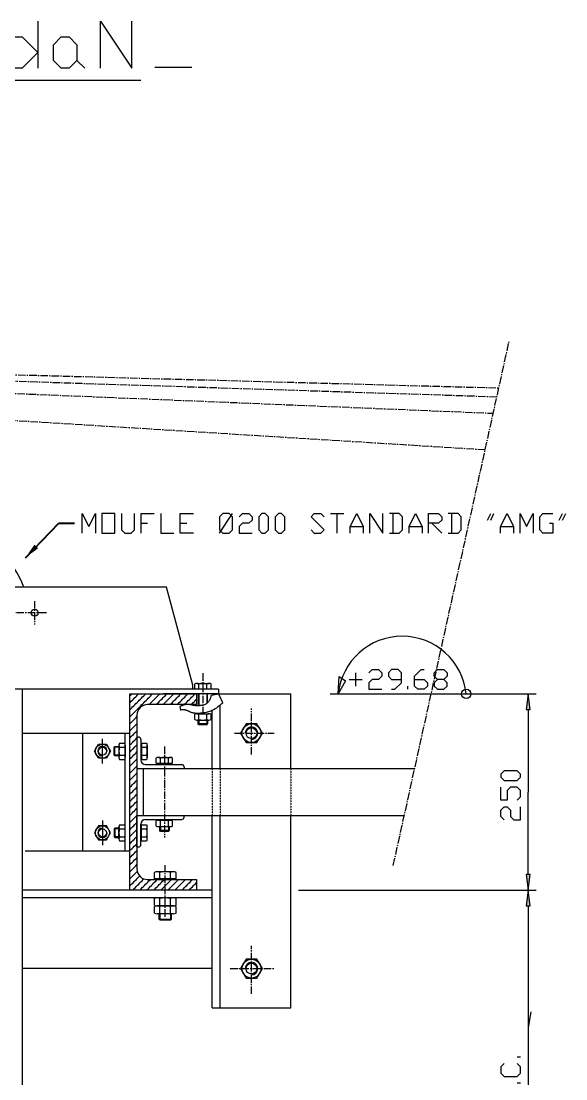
# Model space of a CAD drawing. Header units: millimetres. Extents: x 53635 to 142317, y 101101 to 147193.
# Drawn here: x 115078 to 115773, y 120108 to 121456 of the extents above; entities that cross this region are included whole.
import ezdxf

# ---------------------------------------------------------------- set-up
doc = ezdxf.new("R2010")
doc.units = ezdxf.units.MM
doc.header["$LTSCALE"] = 0.5
doc.header["$MEASUREMENT"] = 0
doc.linetypes.add('AXES2', pattern=[28.575, 19.05, -3.175, 3.175, -3.175])
doc.linetypes.add('CACHE2', pattern=[0.1875, 0.125, -0.0625])
doc.layers.get('0').update_dxf_attribs({"lineweight": 0})
for name, color, linetype, lineweight in [('AXE', 1, 'AXES2', 0), ('CACHE', 1, 'CACHE2', 0), ('COT', 3, 'Continuous', 0), ('FIN', 1, 'Continuous', 0), ('FORT', 7, 'Continuous', 0)]:
    doc.layers.add(name, color=color, linetype=linetype, lineweight=lineweight)
doc.styles.add('_TCW_TXTSTY_1', font='TIMES.TTF')
doc.styles.get("Standard").update_dxf_attribs({"font": 'TXT.SHX'})
doc.dimstyles.get("Standard").update_dxf_attribs({"dimscale": 10, "dimtxt": 1.5, "dimasz": 2, "dimexe": 1, "dimexo": 1, "dimgap": 1, "dimtad": 1, "dimrnd": 0.5, "dimdsep": 46, "dimtxsty": '_TCW_TXTSTY_1', "dimcen": 0.09, "dimclrd": 3, "dimclre": 3, "dimclrt": 3, "dimadec": 0, "dimazin": 0, "dimtfac": 1, "dimtdec": 3, "dimtmove": 0, "dimatfit": 0, "dimfxl": 1, "dimfrac": 2, "dimtolj": 1, "dimtzin": 0, "dimarcsym": 0})

# ---------------------------------------------------------------- blocks, each defined once
blk = doc.blocks.new('*D51')
at = {"layer": 'COT', "linetype": 'Continuous'}
for points in [[(115724.9, 120598.2), (115722.3, 120578.2), (115727.5, 120578.2)], [(115724.9, 120348.2), (115727.5, 120368.2), (115722.3, 120368.2)]]:
    blk.add_hatch(color=3, dxfattribs=at).paths.add_polyline_path(points)
at = {"linetype": 'ByBlock', "flags": 128}
for points in [[(115714.9, 120491.9), (115714.9, 120496.1), (115710.7, 120500.2), (115694.1, 120500.2), (115689.9, 120496.1), (115689.9, 120491.9), (115694.1, 120487.7), (115710.7, 120487.7), (115714.9, 120491.9)], [(115710.7, 120462.7), (115714.9, 120466.9), (115714.9, 120475.2), (115710.7, 120479.4), (115702.4, 120479.4), (115698.2, 120475.2), (115698.2, 120462.7), (115689.9, 120462.7), (115689.9, 120479.4)], [(115694.1, 120437.7), (115689.9, 120441.9), (115689.9, 120450.2), (115694.1, 120454.4), (115698.2, 120454.4), (115702.4, 120450.2), (115702.4, 120441.9), (115706.6, 120437.7), (115714.9, 120437.7), (115714.9, 120454.4)]]:
    blk.add_lwpolyline(points, dxfattribs=at)
at = {"layer": 'COT', "color": 3, "linetype": 'Continuous'}
for p, q in [((115521.4, 120598.2), (115734.9, 120598.2)), ((115655.2, 120348.2), (115734.9, 120348.2))]:
    blk.add_line(p, q, dxfattribs=at)
at = {"layer": 'COT', "color": 3, "linetype": 'Continuous', "flags": 128}
for points in [[(115724.9, 120598.2), (115722.3, 120578.2), (115727.5, 120578.2)], [(115724.9, 120348.2), (115727.5, 120368.2), (115722.3, 120368.2)]]:
    blk.add_lwpolyline(points, close=True, dxfattribs=at)
for points in [[(115724.9, 120578.2), (115724.9, 120578.2), (115724.9, 120578.2), (115724.9, 120473.2)], [(115724.9, 120368.2), (115724.9, 120368.2), (115724.9, 120368.2), (115724.9, 120473.2)]]:
    blk.add_lwpolyline(points, dxfattribs=at)
blk = doc.blocks.new('*D53')
at = {"layer": 'COT', "linetype": 'Continuous'}
for points in [[(115724.9, 120348.2), (115722.3, 120328.2), (115727.5, 120328.2)], [(115724.9, 119747.9), (115727.5, 119767.9), (115722.3, 119767.9)]]:
    blk.add_hatch(color=3, dxfattribs=at).paths.add_polyline_path(points)
at = {"linetype": 'ByBlock', "flags": 128}
for points in [[(115714.9, 120135.5), (115710.7, 120135.5)], [(115694.1, 120127.2), (115689.9, 120123), (115689.9, 120114.7), (115694.1, 120110.5), (115710.7, 120110.5), (115714.9, 120114.7), (115714.9, 120123), (115710.7, 120127.2)], [(115714.9, 120102.2), (115710.7, 120102.2)], [(115689.9, 120077.2), (115714.9, 120077.2), (115714.9, 120093.9)], [(115714.9, 120068.9), (115710.7, 120068.9)], [(115710.7, 120043.9), (115714.9, 120048), (115714.9, 120056.4), (115710.7, 120060.5), (115694.1, 120043.9), (115689.9, 120048), (115689.9, 120056.4), (115694.1, 120060.5)], [(115710.7, 119993.9), (115714.9, 119998), (115714.9, 120006.4), (115710.7, 120010.5), (115702.4, 120010.5), (115698.2, 120006.4), (115698.2, 119993.9), (115689.9, 119993.9), (115689.9, 120010.5)], [(115689.9, 119968.9), (115689.9, 119985.5), (115714.9, 119973)], [(115714.9, 119952.2), (115714.9, 119960.5)]]:
    blk.add_lwpolyline(points, dxfattribs=at)
at = {"linetype": 'ByBlock'}
blk.add_lwpolyline([(115714.9, 119956.4), (115689.9, 119956.4), (115694.1, 119952.2)], dxfattribs=at)
at = {"layer": 'COT', "color": 3, "linetype": 'Continuous'}
for p, q in [((115431.9, 120348.2), (115734.9, 120348.2)), ((115695, 119747.9), (115734.9, 119747.9))]:
    blk.add_line(p, q, dxfattribs=at)
at = {"layer": 'COT', "color": 3, "linetype": 'Continuous', "flags": 128}
for points in [[(115724.9, 120348.2), (115722.3, 120328.2), (115727.5, 120328.2)], [(115724.9, 119747.9), (115727.5, 119767.9), (115722.3, 119767.9)]]:
    blk.add_lwpolyline(points, close=True, dxfattribs=at)
for points in [[(115724.9, 120328.2), (115724.9, 120328.2), (115724.9, 120328.2), (115724.9, 120048)], [(115724.9, 119767.9), (115724.9, 119767.9), (115724.9, 119767.9), (115724.9, 120048)]]:
    blk.add_lwpolyline(points, dxfattribs=at)

msp = doc.modelspace()

# ---------------------------------------------------------------- hatches: boundary and pattern name
at = {"layer": 'FIN', "linetype": 'Continuous'}
h = msp.add_hatch(dxfattribs=at)
h.set_pattern_fill('ANSI31', color=256, scale=2, style=0)
h.set_pattern_definition([(45, (-20158.912, 23359.423), (-4.49012806, 4.49012806), [2])])
h.paths.add_polyline_path([(115216.94, 120598.16), (115301.94, 120598.16), (115301.94, 120584.66), (115239.44, 120584.66), (115238.03, 120584.58), (115236.64, 120584.36), (115235.27, 120584), (115233.95, 120583.49), (115232.69, 120582.85), (115231.51, 120582.08), (115230.41, 120581.19), (115229.41, 120580.19), (115228.52, 120579.09), (115227.75, 120577.91), (115227.11, 120576.65), (115226.6, 120575.33), (115226.24, 120573.97), (115226.02, 120572.57), (115225.94, 120571.16), (115225.94, 120523.16), (115216.94, 120523.16)])
h.paths.add_polyline_path([(115216.94, 120523.16), (115225.94, 120523.16), (115225.94, 120423.16), (115216.94, 120423.16)])
h.paths.add_polyline_path([(115216.94, 120423.16), (115225.94, 120423.16), (115225.94, 120375.16), (115226.02, 120373.75), (115226.24, 120372.35), (115226.6, 120370.99), (115227.11, 120369.67), (115227.75, 120368.41), (115228.52, 120367.22), (115229.41, 120366.13), (115230.41, 120365.13), (115231.51, 120364.24), (115232.69, 120363.47), (115233.95, 120362.83), (115235.27, 120362.32), (115236.64, 120361.95), (115238.03, 120361.73), (115239.44, 120361.66), (115261.94, 120361.66), (115261.94, 120348.16), (115216.94, 120348.16)])
h.paths.add_polyline_path([(115261.94, 120361.66), (115301.94, 120361.66), (115301.94, 120348.16), (115261.94, 120348.16)])

# ---------------------------------------------------------------- linework, layer by layer
at = {"linetype": 'ByBlock'}
for points in [[(115099.39, 121455.52), (115099.39, 121395.52)], [(115331.18, 120803.14), (115347.85, 120828.14)], [(115472.85, 120828.14), (115489.51, 120828.14)], [(115552.01, 120828.14), (115552.01, 120803.14)], [(115627.01, 120828.14), (115627.01, 120803.14)], [(115677.01, 120819.81), (115681.18, 120828.14)], [(115768.68, 120819.81), (115772.85, 120828.14)], [(115231.18, 120815.64), (115239.51, 120815.64)], [(115281.18, 120815.64), (115289.51, 120815.64)], [(115497.85, 120811.47), (115514.51, 120811.47)], [(115572.85, 120811.47), (115589.51, 120811.47)], [(115602.01, 120815.64), (115614.51, 120803.14)], [(115689.51, 120811.47), (115706.18, 120811.47)], [(115496.5, 120616.62), (115513.17, 120616.62)], [(115609, 120616.62), (115604.84, 120612.45), (115604.84, 120608.28), (115609, 120604.12)]]:
    msp.add_lwpolyline(points, dxfattribs=at)
at = {"linetype": 'ByBlock', "flags": 128}
for points in [[(115179.39, 121395.52), (115179.39, 121455.52), (115219.39, 121395.52), (115219.39, 121455.52)], [(115099.39, 121415.52), (115079.39, 121395.52), (115069.39, 121395.52), (115059.39, 121405.52), (115059.39, 121425.52), (115069.39, 121435.52), (115079.39, 121435.52), (115099.39, 121415.52)], [(115149.39, 121405.52), (115139.39, 121395.52), (115129.39, 121395.52), (115119.39, 121405.52), (115119.39, 121425.52), (115129.39, 121435.52), (115139.39, 121435.52), (115149.39, 121425.52), (115149.39, 121405.52), (115159.39, 121395.52)], [(115156.18, 120803.14), (115156.18, 120828.14), (115164.51, 120811.47), (115172.85, 120828.14), (115172.85, 120803.14)], [(115181.18, 120803.14), (115197.85, 120803.14), (115197.85, 120828.14), (115181.18, 120828.14), (115181.18, 120803.14)], [(115206.18, 120828.14), (115206.18, 120807.31), (115210.35, 120803.14), (115218.68, 120803.14), (115222.85, 120807.31), (115222.85, 120828.14)], [(115231.18, 120803.14), (115231.18, 120828.14), (115247.85, 120828.14)], [(115256.18, 120828.14), (115256.18, 120803.14), (115272.85, 120803.14)], [(115297.85, 120803.14), (115281.18, 120803.14), (115281.18, 120828.14), (115297.85, 120828.14)], [(115335.35, 120803.14), (115343.68, 120803.14), (115347.85, 120807.31), (115347.85, 120823.97), (115343.68, 120828.14), (115335.35, 120828.14), (115331.18, 120823.97), (115331.18, 120807.31), (115335.35, 120803.14)], [(115356.18, 120823.97), (115360.35, 120828.14), (115368.68, 120828.14), (115372.85, 120823.97), (115372.85, 120819.81), (115368.68, 120815.64), (115360.35, 120815.64), (115356.18, 120811.47), (115356.18, 120803.14), (115372.85, 120803.14)], [(115385.35, 120803.14), (115389.51, 120803.14), (115393.68, 120807.31), (115393.68, 120823.97), (115389.51, 120828.14), (115385.35, 120828.14), (115381.18, 120823.97), (115381.18, 120807.31), (115385.35, 120803.14)], [(115406.18, 120803.14), (115410.35, 120803.14), (115414.51, 120807.31), (115414.51, 120823.97), (115410.35, 120828.14), (115406.18, 120828.14), (115402.01, 120823.97), (115402.01, 120807.31), (115406.18, 120803.14)], [(115447.85, 120807.31), (115452.01, 120803.14), (115460.35, 120803.14), (115464.51, 120807.31), (115447.85, 120823.97), (115452.01, 120828.14), (115460.35, 120828.14), (115464.51, 120823.97)], [(115481.18, 120803.14), (115481.18, 120828.14)], [(115497.85, 120803.14), (115497.85, 120811.47), (115506.18, 120828.14), (115514.51, 120811.47), (115514.51, 120803.14)], [(115522.85, 120803.14), (115522.85, 120828.14), (115539.51, 120803.14), (115539.51, 120828.14)], [(115547.85, 120803.14), (115560.35, 120803.14), (115564.51, 120807.31), (115564.51, 120823.97), (115560.35, 120828.14), (115547.85, 120828.14)], [(115572.85, 120803.14), (115572.85, 120811.47), (115581.18, 120828.14), (115589.51, 120811.47), (115589.51, 120803.14)], [(115597.85, 120803.14), (115597.85, 120828.14), (115610.35, 120828.14), (115614.51, 120823.97), (115614.51, 120819.81), (115610.35, 120815.64), (115597.85, 120815.64)], [(115622.85, 120803.14), (115635.35, 120803.14), (115639.51, 120807.31), (115639.51, 120823.97), (115635.35, 120828.14), (115622.85, 120828.14)], [(115672.85, 120819.81), (115677.01, 120828.14)], [(115689.51, 120803.14), (115689.51, 120811.47), (115697.85, 120828.14), (115706.18, 120811.47), (115706.18, 120803.14)], [(115714.51, 120803.14), (115714.51, 120828.14), (115722.85, 120811.47), (115731.18, 120828.14), (115731.18, 120803.14)], [(115752.01, 120815.64), (115756.18, 120815.64), (115756.18, 120803.14), (115743.68, 120803.14), (115739.51, 120807.31), (115739.51, 120823.97), (115743.68, 120828.14), (115756.18, 120828.14)], [(115764.51, 120819.81), (115768.68, 120828.14)], [(115504.84, 120608.28), (115504.84, 120624.95)], [(115521.5, 120624.95), (115525.67, 120629.12), (115534, 120629.12), (115538.17, 120624.95), (115538.17, 120620.78), (115534, 120616.62), (115525.67, 120616.62), (115521.5, 120612.45), (115521.5, 120604.12), (115538.17, 120604.12)], [(115550.67, 120604.12), (115554.84, 120604.12), (115563.17, 120612.45), (115563.17, 120624.95), (115559, 120629.12), (115550.67, 120629.12), (115546.5, 120624.95), (115546.5, 120620.78), (115550.67, 120616.62), (115563.17, 120616.62)], [(115579.84, 120616.62), (115592.34, 120616.62), (115596.5, 120612.45), (115596.5, 120608.28), (115592.34, 120604.12), (115584, 120604.12), (115579.84, 120608.28), (115579.84, 120620.78), (115588.17, 120629.12), (115592.34, 120629.12)], [(115609, 120604.12), (115617.34, 120604.12), (115621.5, 120608.28), (115621.5, 120612.45), (115617.34, 120616.62), (115609, 120616.62), (115604.84, 120620.78), (115604.84, 120624.95), (115609, 120629.12), (115617.34, 120629.12), (115621.5, 120624.95), (115621.5, 120620.78), (115617.34, 120616.62)], [(115571.5, 120604.12), (115571.5, 120608.28)]]:
    msp.add_lwpolyline(points, dxfattribs=at)
at = {"layer": 'AXE'}
for p, q in [((113388.94, 121050.66), (115687.42, 120988.17)), ((115684.84, 120976.52), (113388.94, 121050.66)), ((113388.94, 121050.66), (115680.27, 120955.86)), ((115669.92, 120909.09), (113388.94, 121050.66)), ((115552.77, 120379.63), (115700.5, 121047.28)), ((115095.44, 120716.56), (115095.44, 120686.76)), ((115110.34, 120701.66), (114917.22, 120701.66)), ((115309.94, 120624.43), (115309.94, 120571.89)), ((115371.94, 120520.78), (115371.94, 120579.47)), ((115350.12, 120548.16), (115401.04, 120548.16)), ((115260.94, 120531.04), (115260.94, 120415.13)), ((115261.94, 120314.33), (115261.94, 120379.82)), ((115371.94, 120215.93), (115371.94, 120276.97)), ((115344.86, 120248.16), (115401.04, 120248.16))]:
    msp.add_line(p, q, dxfattribs=at)
at = {"layer": 'AXE', "color": 1, "linetype": 'Continuous'}
for p, q in [((115181.94, 120509.57), (115181.94, 120540.75)), ((115181.94, 120436.75), (115181.94, 120405.57))]:
    msp.add_line(p, q, dxfattribs=at)
at = {"layer": 'CACHE'}
for p, q in [((115321.94, 120503.16), (115321.94, 120443.16)), ((115331.94, 120503.16), (115331.94, 120443.16)), ((115421.94, 120503.16), (115421.94, 120443.16))]:
    msp.add_line(p, q, dxfattribs=at)
at = {"layer": 'COT', "color": 6}
for p, q in [((115295.89, 121396.42), (115248.66, 121396.42)), ((113375.42, 121380.46), (115231.02, 121380.46))]:
    msp.add_line(p, q, dxfattribs=at)
at = {"layer": 'COT'}
for p, q in [((115482.63, 120598.16), (115483.69, 120620.44)), ((115483.69, 120620.44), (115491.79, 120615.05)), ((115491.79, 120615.05), (115482.63, 120598.16)), ((115472.22, 120598.16), (115656.31, 120598.16)), ((115728.24, 120193.16), (115724.91, 120173.16))]:
    msp.add_line(p, q, dxfattribs=at)
msp.add_circle((115645.75, 120598.16), 5.93, dxfattribs=at)
msp.add_arc((115564.19, 120589.75), 81.99, 5.8842, 174.1158, dxfattribs=at)
at = {"layer": 'FORT'}
for p, q in [((115263.45, 120734.16), (115001.94, 120734.16)), ((115296.94, 120609.16), (115263.45, 120734.16)), ((115296.94, 120604.16), (115296.94, 120609.16)), ((115296.94, 120604.16), (114858.94, 120604.16)), ((115079.44, 120604.16), (115079.44, 119875.71)), ((115329.94, 120598.16), (115259.94, 120598.16)), ((115329.94, 120604.16), (115296.94, 120604.16)), ((115303.94, 120598.16), (115303.94, 120583.11)), ((115304.89, 120598.16), (115304.89, 120583.17)), ((115315, 120598.16), (115315, 120586.13)), ((115315.94, 120586.96), (115315.94, 120598.16)), ((115330.22, 120598.03), (115320.41, 120596.06)), ((115321.94, 120598.16), (115421.94, 120598.16)), ((115329.94, 120604.16), (115329.94, 120598.16)), ((115335.52, 120586.85), (115330.22, 120598.03)), ((115421.94, 120503.16), (115421.94, 120598.16)), ((115280.4, 120582), (115281.27, 120577.64)), ((115331.94, 120503.16), (115331.94, 120583.82)), ((115321.94, 120503.16), (115321.94, 120577.25)), ((115079.44, 120548.16), (115216.94, 120548.16)), ((115225.94, 120543.16), (115227.94, 120543.16)), ((115230.94, 120540.16), (115230.94, 120514.16)), ((115225.94, 120503.16), (115285.94, 120503.16)), ((115233.94, 120503.16), (115580.1, 120503.16)), ((115236.94, 120508.16), (115282.94, 120508.16)), ((115285.94, 120505.16), (115285.94, 120503.16)), ((115225.94, 120443.16), (115285.94, 120443.16)), ((115225.94, 120403.16), (115225.94, 120443.16)), ((115230.94, 120406.16), (115230.94, 120432.16)), ((115233.94, 120443.16), (115566.82, 120443.16)), ((115236.94, 120438.16), (115282.94, 120438.16)), ((115285.94, 120441.16), (115285.94, 120443.16)), ((115321.94, 120198.16), (115321.94, 120443.16)), ((115331.94, 120198.16), (115331.94, 120443.16)), ((115421.94, 120198.16), (115421.94, 120443.16)), ((115083.12, 120398.16), (115216.94, 120398.16)), ((115225.94, 120403.16), (115227.94, 120403.16)), ((115321.94, 120348.16), (115079.44, 120348.16)), ((115321.94, 120338.16), (115079.44, 120338.16)), ((115321.94, 120248.16), (115079.44, 120248.16)), ((115321.94, 120198.16), (115421.94, 120198.16))]:
    msp.add_line(p, q, dxfattribs=at)
at = {"layer": 'FORT', "color": 0, "linetype": 'ByBlock'}
for p, q in [((115299.55, 120604.16), (115299.55, 120610.89)), ((115302.15, 120611.56), (115317.74, 120611.56)), ((115304.75, 120604.16), (115304.75, 120610.89)), ((115315.14, 120604.16), (115315.14, 120610.89)), ((115320.34, 120604.16), (115320.34, 120610.89)), ((115216.94, 120348.16), (115216.94, 120598.16)), ((115216.94, 120598.16), (115301.94, 120598.16)), ((115301.94, 120598.16), (115301.94, 120584.66)), ((115301.94, 120598.16), (115301.94, 120584.66)), ((115301.94, 120584.66), (115239.44, 120584.66)), ((115225.94, 120571.16), (115225.94, 120375.16)), ((115299.55, 120565.62), (115299.55, 120572.35)), ((115302.15, 120573.02), (115317.74, 120573.02)), ((115304.75, 120565.62), (115304.75, 120572.35)), ((115315.14, 120565.62), (115315.14, 120572.35)), ((115320.34, 120565.62), (115320.34, 120572.35)), ((115302.15, 120564.95), (115317.74, 120564.95)), ((115303.94, 120559.88), (115303.94, 120564.95)), ((115315.94, 120559.88), (115303.94, 120559.88)), ((115304.89, 120558.93), (115303.94, 120559.88)), ((115304.89, 120564.95), (115304.89, 120558.93)), ((115315, 120558.93), (115304.89, 120558.93)), ((115315, 120564.95), (115315, 120558.93)), ((115315, 120558.93), (115315.94, 120559.88)), ((115315.94, 120564.95), (115315.94, 120559.88)), ((115365.01, 120560.16), (115358.08, 120548.16)), ((115378.87, 120560.16), (115365.01, 120560.16)), ((115385.8, 120548.16), (115378.87, 120560.16)), ((115156.94, 120398.16), (115156.94, 120548.16)), ((115210.94, 120398.16), (115210.94, 120548.16)), ((115358.08, 120548.16), (115365.01, 120536.16)), ((115378.87, 120536.16), (115385.8, 120548.16)), ((115171.55, 120525.16), (115176.75, 120534.16)), ((115176.75, 120534.16), (115187.14, 120534.16)), ((115187.14, 120534.16), (115192.34, 120525.16)), ((115196.85, 120530.21), (115197.8, 120531.16)), ((115196.85, 120520.11), (115196.85, 120530.21)), ((115202.87, 120530.21), (115196.85, 120530.21)), ((115197.8, 120519.16), (115197.8, 120531.16)), ((115197.8, 120531.16), (115202.87, 120531.16)), ((115202.87, 120532.95), (115202.87, 120517.36)), ((115203.54, 120535.55), (115210.27, 120535.55)), ((115203.54, 120530.36), (115210.27, 120530.36)), ((115210.94, 120532.95), (115210.94, 120517.36)), ((115230.94, 120533.36), (115231.54, 120533.36)), ((115231.54, 120535.55), (115238.27, 120535.55)), ((115231.54, 120535.55), (115231.54, 120514.76)), ((115231.54, 120530.36), (115238.27, 120530.36)), ((115238.94, 120532.95), (115238.94, 120517.36)), ((115365.01, 120536.16), (115378.87, 120536.16)), ((115176.75, 120516.16), (115171.55, 120525.16)), ((115187.14, 120516.16), (115176.75, 120516.16)), ((115192.34, 120525.16), (115187.14, 120516.16)), ((115196.85, 120520.11), (115197.8, 120519.16)), ((115202.87, 120520.11), (115196.85, 120520.11)), ((115202.87, 120519.16), (115197.8, 120519.16)), ((115203.54, 120519.96), (115210.27, 120519.96)), ((115203.54, 120514.76), (115210.27, 120514.76)), ((115230.94, 120516.96), (115231.54, 120516.96)), ((115231.54, 120519.96), (115238.27, 120519.96)), ((115231.54, 120514.76), (115238.27, 120514.76)), ((115250.55, 120509.76), (115250.55, 120516.49)), ((115253.15, 120517.16), (115268.74, 120517.16)), ((115255.75, 120509.76), (115255.75, 120516.49)), ((115266.14, 120509.76), (115266.14, 120516.49)), ((115271.34, 120509.76), (115271.34, 120516.49)), ((115233.94, 120503.16), (115233.94, 120443.16)), ((115233.94, 120503.16), (115233.94, 120443.16)), ((115250.55, 120509.76), (115271.34, 120509.76)), ((115252.74, 120509.16), (115252.74, 120509.76)), ((115269.14, 120509.16), (115269.14, 120509.76)), ((115250.55, 120429.76), (115250.55, 120436.49)), ((115253.15, 120437.16), (115268.74, 120437.16)), ((115255.75, 120429.76), (115255.75, 120436.49)), ((115266.14, 120429.76), (115266.14, 120436.49)), ((115271.34, 120429.76), (115271.34, 120436.49)), ((115176.75, 120430.16), (115171.55, 120421.16)), ((115171.55, 120421.16), (115176.75, 120412.16)), ((115187.14, 120430.16), (115176.75, 120430.16)), ((115192.34, 120421.16), (115187.14, 120430.16)), ((115187.14, 120412.16), (115192.34, 120421.16)), ((115196.85, 120426.21), (115197.8, 120427.16)), ((115202.87, 120426.21), (115196.85, 120426.21)), ((115196.85, 120426.21), (115196.85, 120416.11)), ((115202.87, 120427.16), (115197.8, 120427.16)), ((115197.8, 120427.16), (115197.8, 120415.16)), ((115202.87, 120413.36), (115202.87, 120428.95)), ((115203.54, 120431.55), (115210.27, 120431.55)), ((115203.54, 120426.36), (115210.27, 120426.36)), ((115210.94, 120413.36), (115210.94, 120428.95)), ((115230.94, 120429.36), (115231.54, 120429.36)), ((115231.54, 120410.76), (115231.54, 120431.55)), ((115231.54, 120431.55), (115238.27, 120431.55)), ((115231.54, 120426.36), (115238.27, 120426.36)), ((115238.94, 120413.36), (115238.94, 120428.95)), ((115253.15, 120429.09), (115268.74, 120429.09)), ((115254.94, 120424.02), (115254.94, 120429.09)), ((115266.94, 120424.02), (115254.94, 120424.02)), ((115255.89, 120423.07), (115254.94, 120424.02)), ((115255.89, 120429.09), (115255.89, 120423.07)), ((115266, 120423.07), (115255.89, 120423.07)), ((115266, 120429.09), (115266, 120423.07)), ((115266, 120423.07), (115266.94, 120424.02)), ((115266.94, 120429.09), (115266.94, 120424.02)), ((115176.75, 120412.16), (115187.14, 120412.16)), ((115202.87, 120416.11), (115196.85, 120416.11)), ((115196.85, 120416.11), (115197.8, 120415.16)), ((115197.8, 120415.16), (115202.87, 120415.16)), ((115203.54, 120415.96), (115210.27, 120415.96)), ((115203.54, 120410.76), (115210.27, 120410.76)), ((115230.94, 120412.96), (115231.54, 120412.96)), ((115231.54, 120415.96), (115238.27, 120415.96)), ((115231.54, 120410.76), (115238.27, 120410.76)), ((115248.08, 120362.46), (115248.08, 120370.82)), ((115272.34, 120371.66), (115251.55, 120371.66)), ((115255.01, 120362.46), (115255.01, 120370.82)), ((115268.87, 120362.46), (115268.87, 120370.82)), ((115275.8, 120362.46), (115275.8, 120370.82)), ((115239.44, 120361.66), (115301.94, 120361.66)), ((115275.8, 120362.46), (115248.08, 120362.46)), ((115250.94, 120361.66), (115250.94, 120362.46)), ((115272.94, 120361.66), (115272.94, 120362.46)), ((115301.94, 120361.66), (115301.94, 120348.16)), ((115301.94, 120348.16), (115216.94, 120348.16)), ((115248.08, 120328.96), (115248.08, 120337.32)), ((115272.34, 120338.16), (115251.55, 120338.16)), ((115255.01, 120328.96), (115255.01, 120337.32)), ((115268.87, 120328.96), (115268.87, 120337.32)), ((115275.8, 120328.96), (115275.8, 120337.32)), ((115248.08, 120318.92), (115248.08, 120327.29)), ((115272.34, 120328.12), (115251.55, 120328.12)), ((115272.34, 120328.12), (115251.55, 120328.12)), ((115255.01, 120318.92), (115255.01, 120327.29)), ((115268.87, 120318.92), (115268.87, 120327.29)), ((115275.8, 120318.92), (115275.8, 120327.29)), ((115272.34, 120318.09), (115251.55, 120318.09)), ((115253.94, 120318.09), (115253.94, 120311.35)), ((115253.94, 120311.35), (115269.94, 120311.35)), ((115255.03, 120310.26), (115253.94, 120311.35)), ((115255.03, 120318.09), (115255.03, 120310.26)), ((115268.86, 120318.09), (115268.86, 120310.26)), ((115268.86, 120310.26), (115269.94, 120311.35)), ((115269.94, 120311.35), (115269.94, 120318.09)), ((115255.03, 120310.26), (115268.86, 120310.26)), ((115365.01, 120260.16), (115358.08, 120248.16)), ((115378.87, 120260.16), (115365.01, 120260.16)), ((115385.8, 120248.16), (115378.87, 120260.16)), ((115358.08, 120248.16), (115365.01, 120236.16)), ((115378.87, 120236.16), (115385.8, 120248.16)), ((115365.01, 120236.16), (115378.87, 120236.16))]:
    msp.add_line(p, q, dxfattribs=at)
at = {"layer": 'FORT', "extrusion": (0, 0, -1), "flags": 128}
for points in [[(-115320.41, 120596.06), (-115320.17, 120595.15), (-115319.92, 120594.23), (-115319.65, 120593.33), (-115319.35, 120592.44), (-115319.02, 120591.57), (-115318.64, 120590.71), (-115318.21, 120589.88), (-115317.72, 120589.08), (-115317.06, 120588.18), (-115316.32, 120587.33), (-115315.5, 120586.55), (-115314.61, 120585.84), (-115313.67, 120585.2), (-115312.68, 120584.66), (-115311.66, 120584.22), (-115310.62, 120583.88), (-115310.62, 120583.88), (-115310.62, 120583.88), (-115310.62, 120583.88), (-115310.62, 120583.88), (-115310.62, 120583.88), (-115310.62, 120583.88), (-115310.62, 120583.88), (-115310.62, 120583.88)], [(-115335.52, 120586.85), (-115334.16, 120585.69), (-115332.8, 120584.53), (-115331.43, 120583.4), (-115330.03, 120582.3), (-115328.62, 120581.23), (-115327.17, 120580.22), (-115325.68, 120579.26), (-115324.16, 120578.37), (-115322.79, 120577.66), (-115321.38, 120577), (-115319.95, 120576.4), (-115318.49, 120575.86), (-115317.01, 120575.37), (-115315.51, 120574.94), (-115313.99, 120574.56), (-115312.47, 120574.23), (-115311.07, 120573.97), (-115309.66, 120573.75), (-115308.25, 120573.58), (-115306.84, 120573.46), (-115305.42, 120573.38), (-115304, 120573.34), (-115302.57, 120573.35), (-115301.14, 120573.41), (-115300.31, 120573.47), (-115299.47, 120573.55), (-115298.64, 120573.65), (-115297.82, 120573.79), (-115297, 120573.95), (-115296.2, 120574.15), (-115295.41, 120574.39), (-115294.63, 120574.68), (-115293.98, 120574.96), (-115293.35, 120575.26), (-115292.71, 120575.58), (-115292.09, 120575.91), (-115291.45, 120576.23), (-115290.82, 120576.54), (-115290.17, 120576.83), (-115289.52, 120577.08), (-115288.98, 120577.25), (-115288.44, 120577.4), (-115287.89, 120577.52), (-115287.34, 120577.62), (-115286.78, 120577.7), (-115286.21, 120577.76), (-115285.65, 120577.8), (-115285.08, 120577.82), (-115284.6, 120577.83), (-115284.13, 120577.82), (-115283.65, 120577.81), (-115283.17, 120577.78), (-115282.7, 120577.76), (-115282.22, 120577.72), (-115281.75, 120577.68), (-115281.27, 120577.64)]]:
    msp.add_lwpolyline(points, dxfattribs=at)
at = {"layer": 'FORT', "flags": 128}
msp.add_lwpolyline([(115310.62, 120583.88), (115309.25, 120583.68), (115307.89, 120583.49), (115306.52, 120583.32), (115305.16, 120583.19), (115303.81, 120583.11), (115302.46, 120583.08), (115301.11, 120583.12), (115299.77, 120583.25), (115299.07, 120583.35), (115298.37, 120583.48), (115297.66, 120583.61), (115296.96, 120583.76), (115296.26, 120583.92), (115295.56, 120584.07), (115294.86, 120584.22), (115294.15, 120584.35), (115293.57, 120584.45), (115293, 120584.54), (115292.42, 120584.61), (115291.84, 120584.66), (115291.27, 120584.7), (115290.69, 120584.73), (115290.11, 120584.73), (115289.53, 120584.71), (115288.69, 120584.65), (115287.86, 120584.54), (115287.03, 120584.39), (115286.2, 120584.2), (115285.39, 120583.98), (115284.58, 120583.72), (115283.78, 120583.45), (115282.99, 120583.14), (115282.66, 120583.01), (115282.33, 120582.87), (115282.01, 120582.73), (115281.68, 120582.59), (115281.36, 120582.44), (115281.04, 120582.3), (115280.72, 120582.15), (115280.4, 120582)], dxfattribs=at)
at = {"layer": 'FORT'}
msp.add_circle((115095.44, 120701.66), 4.5, dxfattribs=at)
at = {"layer": 'FORT', "color": 0, "linetype": 'ByBlock'}
for centre, radius in [((115371.94, 120548.16), 12), ((115371.94, 120548.16), 6.92), ((115181.94, 120525.16), 9), ((115181.94, 120525.16), 5.05), ((115181.94, 120421.16), 9), ((115181.94, 120421.16), 5.05), ((115371.94, 120248.16), 12), ((115371.94, 120248.16), 6.92)]:
    msp.add_circle(centre, radius, dxfattribs=at)
at = {"layer": 'FORT'}
for centre, radius, start, end in [((114986.94, 120701.66), 100, 18.96557, 81.37307), ((115227.94, 120540.16), 3, 0, 90), ((115236.94, 120514.16), 6, 180, 270), ((115282.94, 120505.16), 3, 0, 90), ((115236.94, 120432.16), 6, 90, 180), ((115282.94, 120441.16), 3, -90, 0), ((115227.94, 120406.16), 3, -90, 0)]:
    msp.add_arc(centre, radius, start, end, dxfattribs=at)
at = {"layer": 'FORT', "color": 0, "linetype": 'ByBlock'}
for centre, radius, start, end in [((115302.15, 120606.2), 5.36, 60.97335, 119.02665), ((115309.94, 120591.14), 20.41, 75.25009, 104.74991), ((115317.74, 120606.2), 5.36, 60.97335, 119.02665), ((115239.44, 120571.16), 13.5, 90, 180), ((115302.15, 120567.66), 5.36, 60.97335, 119.02665), ((115309.94, 120552.6), 20.41, 75.25009, 104.74991), ((115317.74, 120567.66), 5.36, 60.97335, 119.02665), ((115302.15, 120570.3), 5.36, -119.02665, -60.97335), ((115309.94, 120585.36), 20.41, -104.74991, -75.25009), ((115317.74, 120570.3), 5.36, -119.02665, -60.97335), ((115371.94, 120548.16), 8, -90, 180), ((115208.23, 120532.95), 5.36, 150.97335, 209.02665), ((115223.29, 120525.16), 20.41, 165.25009, 194.74991), ((115205.59, 120532.95), 5.36, -29.02665, 29.02665), ((115190.53, 120525.16), 20.41, -14.74991, 14.74991), ((115233.59, 120532.95), 5.36, -29.02665, 29.02665), ((115218.53, 120525.16), 20.41, -14.74991, 14.74991), ((115208.23, 120517.36), 5.36, 150.97335, 209.02665), ((115205.59, 120517.36), 5.36, -29.02665, 29.02665), ((115233.59, 120517.36), 5.36, -29.02665, 29.02665), ((115253.15, 120511.8), 5.36, 60.97335, 119.02665), ((115260.94, 120496.74), 20.41, 75.25009, 104.74991), ((115268.74, 120511.8), 5.36, 60.97335, 119.02665), ((115253.15, 120431.8), 5.36, 60.97335, 119.02665), ((115260.94, 120416.74), 20.41, 75.25009, 104.74991), ((115268.74, 120431.8), 5.36, 60.97335, 119.02665), ((115208.23, 120428.95), 5.36, 150.97335, 209.02665), ((115223.29, 120421.16), 20.41, 165.25009, 194.74991), ((115205.59, 120428.95), 5.36, -29.02665, 29.02665), ((115190.53, 120421.16), 20.41, -14.74991, 14.74991), ((115233.59, 120428.95), 5.36, -29.02665, 29.02665), ((115218.53, 120421.16), 20.41, -14.74991, 14.74991), ((115253.15, 120434.44), 5.36, -119.02665, -60.97335), ((115260.94, 120449.5), 20.41, -104.74991, -75.25009), ((115268.74, 120434.44), 5.36, -119.02665, -60.97335), ((115208.23, 120413.36), 5.36, 150.97335, 209.02665), ((115205.59, 120413.36), 5.36, -29.02665, 29.02665), ((115233.59, 120413.36), 5.36, -29.02665, 29.02665), ((115239.44, 120375.16), 13.5, 180, 270), ((115251.55, 120364.06), 7.6, 62.85962, 117.14038), ((115261.94, 120342.53), 29.13, 76.23681, 103.76319), ((115272.34, 120364.06), 7.6, 62.85962, 117.14038), ((115251.55, 120330.56), 7.6, 62.85962, 117.14038), ((115261.94, 120309.03), 29.13, 76.23681, 103.76319), ((115272.34, 120330.56), 7.6, 62.85962, 117.14038), ((115251.55, 120335.72), 7.6, -117.14038, -62.85962), ((115251.55, 120320.53), 7.6, 62.85962, 117.14038), ((115261.94, 120357.25), 29.13, -103.76319, -76.23681), ((115261.94, 120298.99), 29.13, 76.23681, 103.76319), ((115272.34, 120335.72), 7.6, -117.14038, -62.85962), ((115272.34, 120320.53), 7.6, 62.85962, 117.14038), ((115251.55, 120325.68), 7.6, -117.14038, -62.85962), ((115261.94, 120347.21), 29.13, -103.76319, -76.23681), ((115272.34, 120325.68), 7.6, -117.14038, -62.85962), ((115371.94, 120248.16), 8, -90, 180)]:
    msp.add_arc(centre, radius, start, end, dxfattribs=at)
at = {"layer": 'FORT', "color": 2, "linetype": 'Continuous'}
for centre, start, end in [((115181.94, 120525.16), 0, 270), ((115181.94, 120421.16), 90, 360)]:
    msp.add_arc(centre, 6, start, end, dxfattribs=at)

# ---------------------------------------------------------------- dimensions: what is measured, and where the dimension line sits
at = {"layer": 'COT', "linetype": 'Continuous'}
dim = msp.add_linear_dim(base=(115724.91, 120348.16), p1=(115511.42, 120598.16), p2=(115645.18, 120348.16), angle=90, dimstyle='Standard', override={"dimtxt": 2.5, "dimdec": 0, "dimtxsty": 'Standard', "dimtdec": 0}, dxfattribs=at)
dim.commit()
dim.dimension.update_dxf_attribs({"geometry": '*D51', "text_midpoint": (115702.41, 120473.16)})
dim = msp.add_linear_dim(base=(115724.91, 120348.16), p1=(115685.03, 119747.89), p2=(115421.94, 120348.16), angle=90, text='175 S,L,C,', dimstyle='Standard', override={"dimtxt": 2.5, "dimdec": 0, "dimtxsty": 'Standard', "dimtdec": 0}, dxfattribs=at)
dim.commit()
dim.dimension.update_dxf_attribs({"geometry": '*D53', "text_midpoint": (115702.41, 120048.02)})

# ---------------------------------------------------------------- leaders
at = {"layer": 'COT', "linetype": 'Continuous', "annotation_type": 0, "has_hookline": 1, "hookline_direction": 0}
msp.add_leader([(115083.63, 120771.81), (115126.18, 120815.64), (115146.18, 120815.64)], dimstyle='Standard', override={"dimtxt": 2.5, "dimtad": 0, "dimdec": 0, "dimtxsty": 'Standard', "dimtdec": 0}, dxfattribs=at)

doc.saveas('drawing.dxf')
